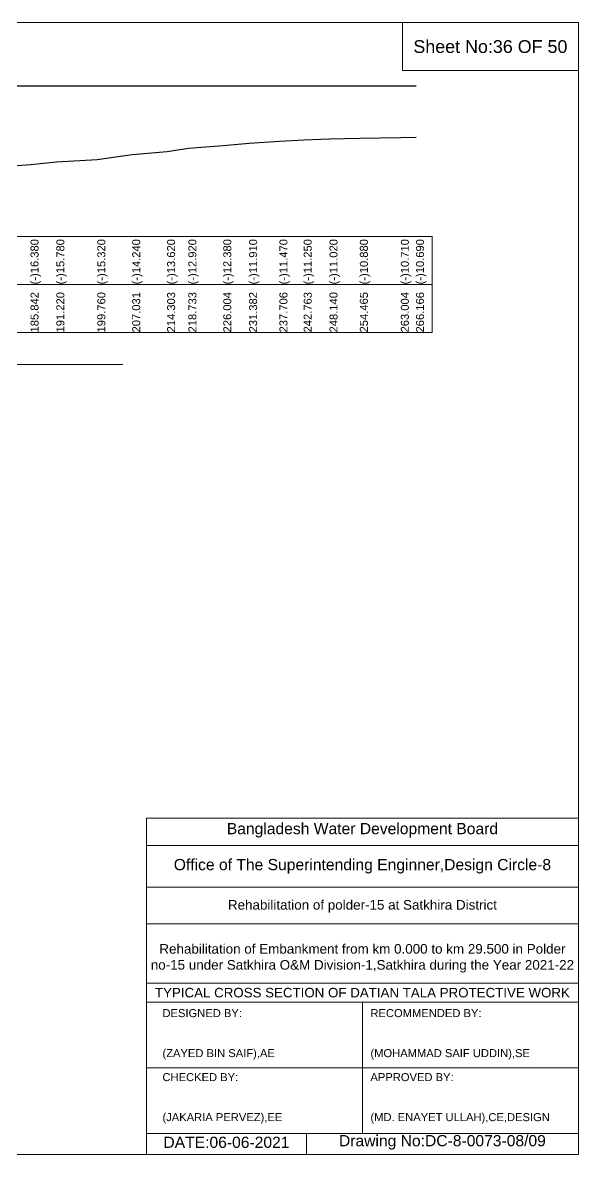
# Model space of a CAD drawing. Header units: inches. Extents: x 89000 to 845000, y -7071 to 31.
# Drawn here: x 631526 to 635000, y -7071 to 0 of the extents above; entities that cross this region are included whole.
import ezdxf

# ---------------------------------------------------------------- set-up
doc = ezdxf.new("R2010")
doc.units = ezdxf.units.IN
doc.header["$LTSCALE"] = 7
doc.header["$MEASUREMENT"] = 0
for name, color, linetype, lineweight in [('Cross section Data Border', 7, 'Continuous', 9), ('Cross Section Labels', 7, 'Continuous', 9), ('Existing_Bed_Level for Xsection', 7, 'Continuous', 25), ('Long Section Labels', 7, 'Continuous', 9)]:
    doc.layers.add(name, color=color, linetype=linetype, lineweight=lineweight)
doc.styles.get("Standard").update_dxf_attribs({"font": 'arial.ttf'})

msp = doc.modelspace()

# ---------------------------------------------------------------- linework, layer by layer
at = {"layer": 'Cross section Data Border'}
msp.add_lwpolyline([(625100, -1335.7), (634084.99183, -1335.7), (634084.99183, -1935.7), (625100, -1935.7)], close=True, dxfattribs=at)
msp.add_lwpolyline([(625100, -1635.7), (634084.99183, -1635.7)], dxfattribs=at)
at = {"layer": 'Cross Section Labels'}
for points in [[(625000, 0), (635000, 0), (635000, -7071), (625000, -7071)], [(633900, 0), (635000, 0), (635000, -300), (633900, -300)]]:
    msp.add_lwpolyline(points, close=True, dxfattribs=at)
for points in [[(627832.49592, -2135.7), (629992.49592, -2135.7), (632152.49592, -2135.7)], [(632300, -7071), (632300, -4971), (635000, -4971)], [(632300, -5141), (635000, -5141)], [(632300, -5401), (635000, -5401)], [(632300, -5631), (635000, -5631)], [(632300, -6001), (635000, -6001)], [(632300, -6121), (635000, -6121)], [(633650, -6121), (633650, -6941)], [(632300, -6531), (635000, -6531)], [(632300, -6941), (635000, -6941)], [(633300, -6941), (633300, -7071)]]:
    msp.add_lwpolyline(points, dxfattribs=at)
at = {"layer": 'Existing_Bed_Level for Xsection'}
for points in [[(626000, -395.7), (633984.99183, -395.7)], [(631413.96266, -898.8), (631575.27178, -887.1), (631736.59473, -869.1), (631992.79619, -855.3), (632210.92871, -822.9), (632429.07962, -804.3), (632561.99251, -783.3), (632780.1309, -767.1), (632941.45797, -753), (633131.19101, -739.8), (633282.88913, -733.2), (633444.20162, -726.3), (633633.93636, -722.1), (633890.12492, -717), (633984.99183, -716.4)]]:
    msp.add_lwpolyline(points, dxfattribs=at)

# ---------------------------------------------------------------- texts
at = {"layer": 'Cross Section Labels', "attachment_point": 5}
for s, insert, char_height in [('Sheet No:36 OF 50', (634450, -150), 80), ('Bangladesh Water Development Board', (633650, -5046), 70), ('Office of The Superintending Enginner,Design Circle-8', (633650, -5271), 70)]:
    msp.add_mtext(s, dxfattribs=dict(at, insert=insert, char_height=char_height))
at = {"layer": 'Cross Section Labels'}
for s, insert, char_height, width, attachment_point in [('Rehabilitation of polder-15 at Satkhira District', (633650, -5521), 60, 2800, 5), ('Rehabilitation of Embankment from km 0.000 to km 29.500 in Polder no-15 under Satkhira O&M Division-1,Satkhira during the Year 2021-22', (633650, -5846), 60, 2700, 5), ('TYPICAL CROSS SECTION OF DATIAN TALA PROTECTIVE WORK', (633650, -6061), 59.5765532, 2800, 5), ('DESIGNED BY:^J^J^J(ZAYED BIN SAIF),AE', (632400, -6321), 50, 1400, 4), ('RECOMMENDED BY:^J^J^J(MOHAMMAD SAIF UDDIN),SE', (633700, -6321), 50, 1400, 4), ('CHECKED BY:^J^J^J(JAKARIA PERVEZ),EE', (632400, -6721), 50, 1400, 4), ('APPROVED BY:^J^J^J(MD. ENAYET ULLAH),CE,DESIGN', (633700, -6721), 50, 1400, 4), ('DATE:06-06-2021', (632800, -6996), 70, 1400, 5), ('Drawing No:DC-8-0073-08/09', (634150, -6996), 70, 2200, 5)]:
    msp.add_mtext(s, dxfattribs=dict(at, insert=insert, char_height=char_height, width=width, attachment_point=attachment_point))
at = {"layer": 'Long Section Labels', "char_height": 50, "attachment_point": 1, "rotation": 90}
for s, insert in [('(-)16.380', (631575.27178, -1635.7)), ('(-)15.780', (631736.59473, -1635.7)), ('(-)15.320', (631992.79619, -1635.7)), ('(-)14.240', (632210.92871, -1635.7)), ('(-)13.620', (632429.07962, -1635.7)), ('(-)12.920', (632561.99251, -1635.7)), ('(-)12.380', (632780.1309, -1635.7)), ('(-)11.910', (632941.45797, -1635.7)), ('(-)11.470', (633131.19101, -1635.7)), ('(-)11.250', (633282.88913, -1635.7)), ('(-)11.020', (633444.20162, -1635.7)), ('(-)10.880', (633633.93636, -1635.7)), ('(-)10.710', (633890.12492, -1635.7)), ('(-)10.690', (633984.99183, -1635.7)), ('185.842', (631575.27178, -1935.7)), ('191.220', (631736.59473, -1935.7)), ('199.760', (631992.79619, -1935.7)), ('207.031', (632210.92871, -1935.7)), ('214.303', (632429.07962, -1935.7)), ('218.733', (632561.99251, -1935.7)), ('226.004', (632780.1309, -1935.7)), ('231.382', (632941.45797, -1935.7)), ('237.706', (633131.19101, -1935.7)), ('242.763', (633282.88913, -1935.7)), ('248.140', (633444.20162, -1935.7)), ('254.465', (633633.93636, -1935.7)), ('263.004', (633890.12492, -1935.7)), ('266.166', (633984.99183, -1935.7))]:
    msp.add_mtext(s, dxfattribs=dict(at, insert=insert))

doc.saveas('drawing.dxf')
